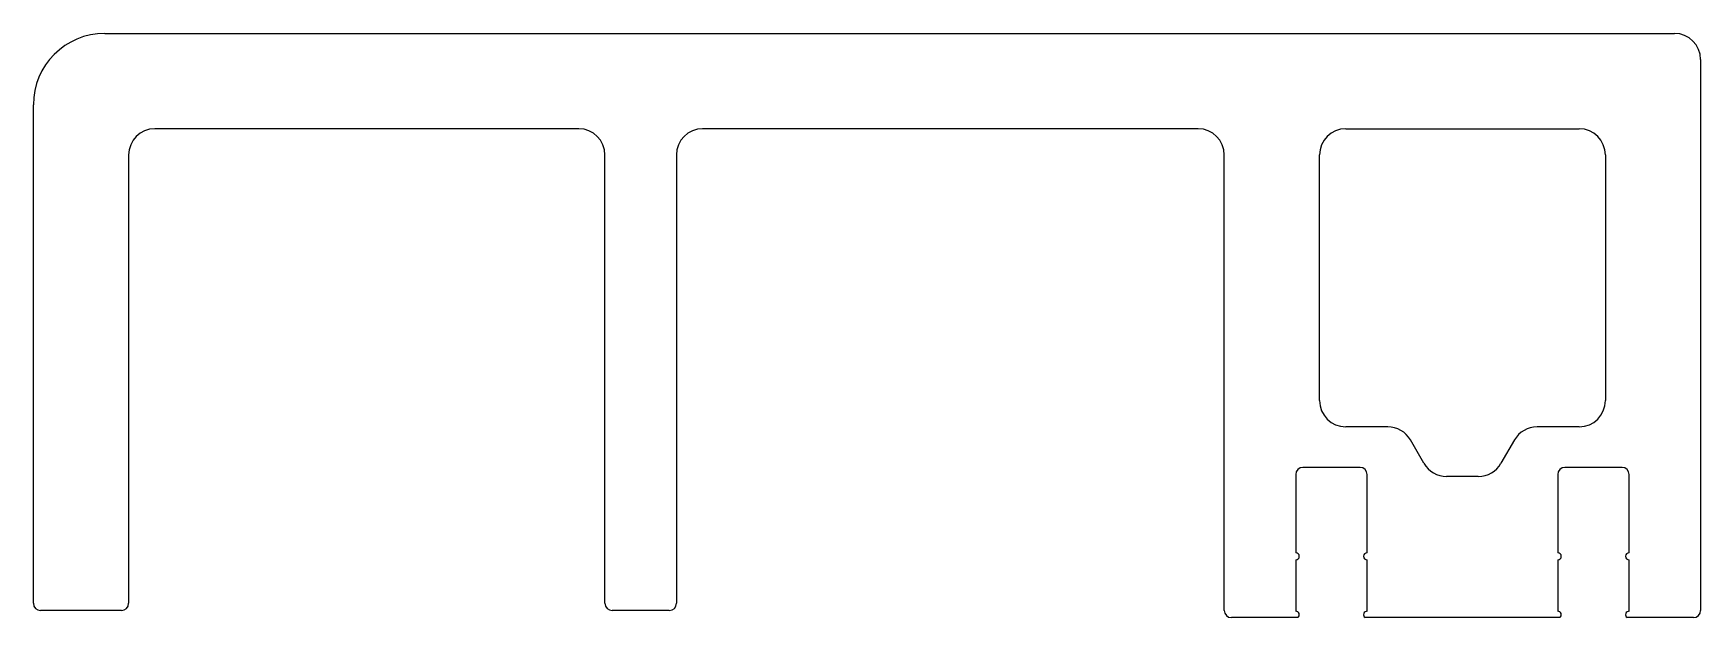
# Model space of a CAD drawing. Extents: x 719.6 to 789.6, y 779.8 to 804.3.
import ezdxf

# ---------------------------------------------------------------- set-up
doc = ezdxf.new("R2010")
doc.units = 0
doc.layers.get('0').update_dxf_attribs({"linetype": 'CONTINUOUS'})

msp = doc.modelspace()

# ---------------------------------------------------------------- linework, layer by layer
for p, q in [((722.64, 804.321), (788.54, 804.321)), ((789.64, 803.221), (789.64, 780.121)), ((719.64, 780.421), (719.64, 801.321)), ((742.54, 800.321), (724.74, 800.321)), ((768.54, 800.321), (747.74, 800.321)), ((774.74, 800.321), (784.54, 800.321)), ((723.64, 799.221), (723.64, 780.421)), ((743.64, 780.421), (743.64, 799.221)), ((746.64, 799.221), (746.64, 780.421)), ((769.64, 780.121), (769.64, 799.221)), ((773.64, 788.921), (773.64, 799.221)), ((785.64, 799.221), (785.64, 788.921)), ((776.505, 787.821), (774.74, 787.821)), ((784.54, 787.821), (782.775, 787.821)), ((778.024, 786.291), (777.458, 787.271)), ((781.823, 787.271), (781.257, 786.291)), ((775.34, 786.121), (772.94, 786.121)), ((786.34, 786.121), (783.94, 786.121)), ((772.64, 785.821), (772.64, 782.541)), ((775.64, 782.541), (775.64, 785.821)), ((780.304, 785.741), (778.976, 785.741)), ((783.64, 785.821), (783.64, 782.541)), ((786.64, 782.541), (786.64, 785.821)), ((772.64, 782.241), (772.64, 780.091)), ((775.64, 780.091), (775.64, 782.241)), ((783.64, 782.241), (783.64, 780.091)), ((786.64, 780.091), (786.64, 782.241)), ((723.34, 780.121), (719.94, 780.121)), ((746.34, 780.121), (743.94, 780.121)), ((772.73, 779.821), (769.94, 779.821)), ((783.73, 779.821), (775.55, 779.821)), ((789.34, 779.821), (786.55, 779.821))]:
    msp.add_line(p, q)
for centre, radius, start, end in [((722.64, 801.321), 3, 90, 180), ((788.54, 803.221), 1.1, 0, 90), ((724.74, 799.221), 1.1, 90, 180), ((742.54, 799.221), 1.1, 0, 90), ((747.74, 799.221), 1.1, 90, 180), ((768.54, 799.221), 1.1, 0, 90), ((774.74, 799.221), 1.1, 90, 180), ((784.54, 799.221), 1.1, 0, 90), ((774.74, 788.921), 1.1, 180, 270), ((784.54, 788.921), 1.1, 270, 0), ((776.505, 786.721), 1.1, 30, 90), ((782.775, 786.721), 1.1, 90, 150), ((772.94, 785.821), 0.3, 90, 180), ((775.34, 785.821), 0.3, 0, 90), ((778.976, 786.841), 1.1, 210, 270), ((780.304, 786.841), 1.1, 270, 330), ((783.94, 785.821), 0.3, 90, 180), ((786.34, 785.821), 0.3, 0, 90), ((772.64, 782.391), 0.15, 270, 90), ((775.64, 782.391), 0.15, 90, 270), ((783.64, 782.391), 0.15, 270, 90), ((786.64, 782.391), 0.15, 90, 270), ((719.94, 780.421), 0.3, 180, 270), ((723.34, 780.421), 0.3, 270, 0), ((743.94, 780.421), 0.3, 180, 270), ((746.34, 780.421), 0.3, 270, 0), ((769.94, 780.121), 0.3, 180, 270), ((772.64, 779.941), 0.15, 306.8699, 90), ((775.64, 779.941), 0.15, 90, 233.1301), ((783.64, 779.941), 0.15, 306.8699, 90), ((786.64, 779.941), 0.15, 90, 233.1301), ((789.34, 780.121), 0.3, 270, 0)]:
    msp.add_arc(centre, radius, start, end)

doc.saveas('drawing.dxf')
